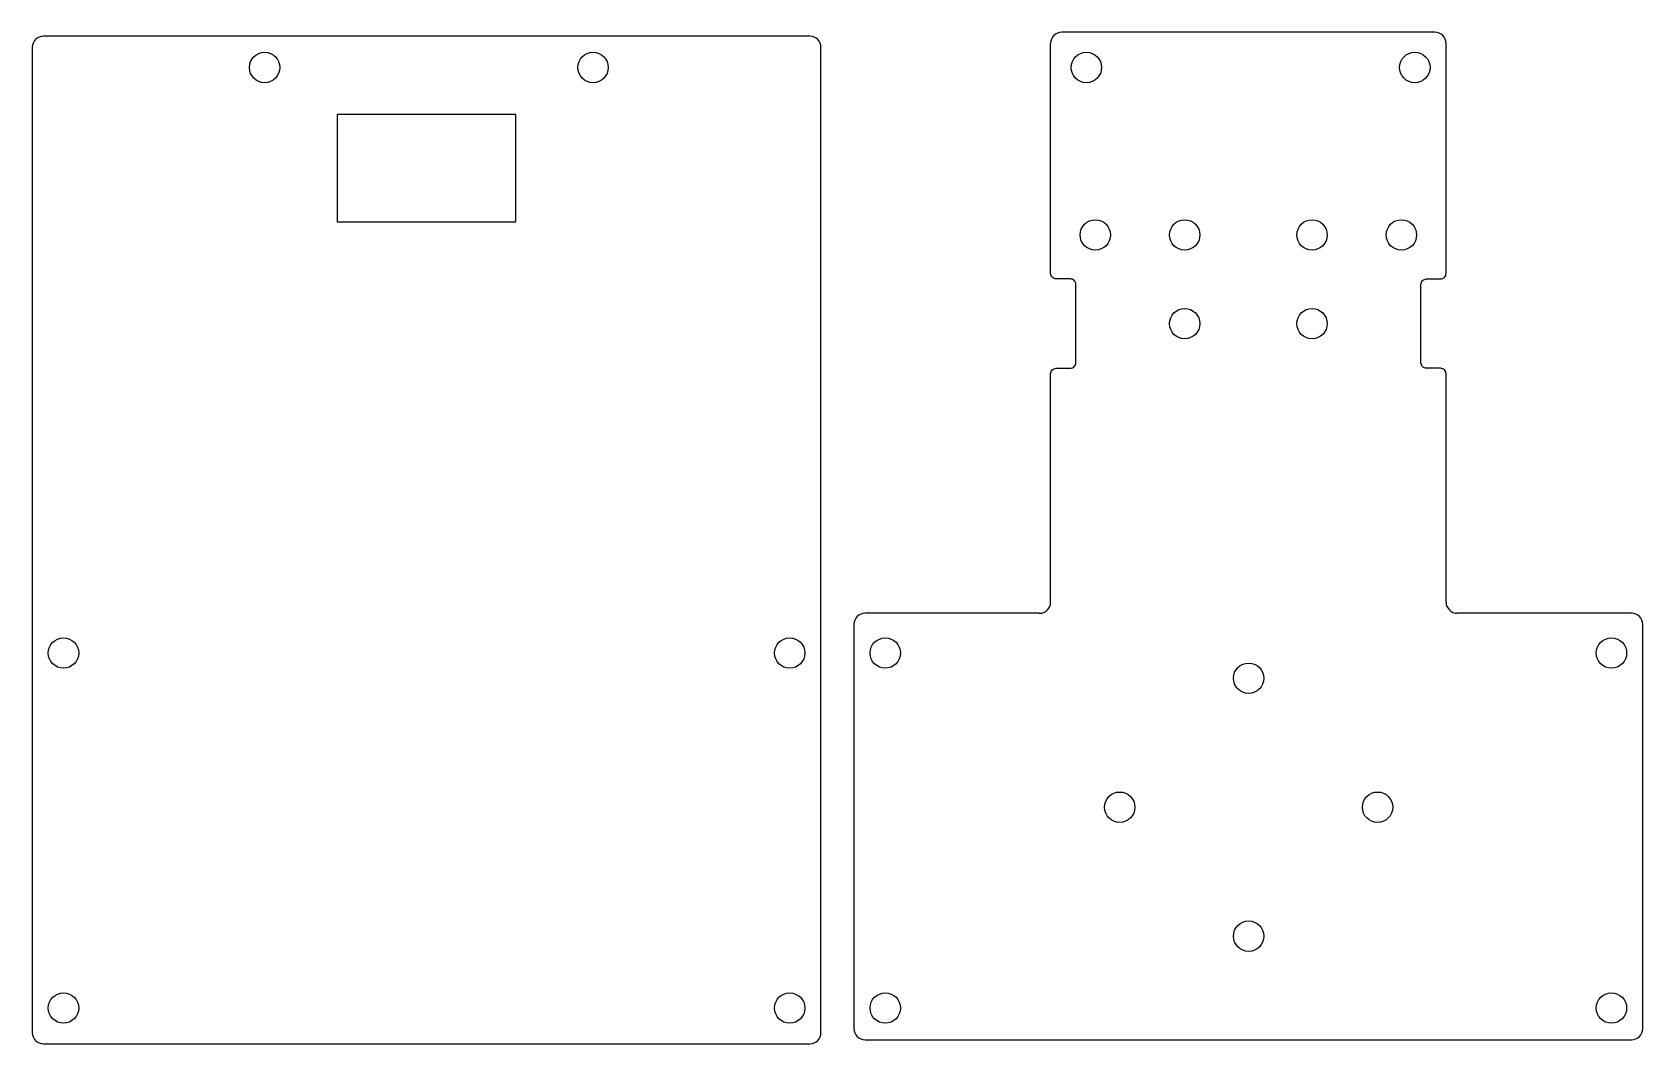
# Model space of a CAD drawing. Header units: inches. Extents: x 0 to 180, y 0 to 113.
import ezdxf

# ---------------------------------------------------------------- set-up
doc = ezdxf.new("R2010")
doc.units = ezdxf.units.IN
doc.header["$MEASUREMENT"] = 0

# ---------------------------------------------------------------- blocks, each defined once
blk = doc.blocks.new('*U2')
blk.add_circle((0, 0), 1.7)
blk = doc.blocks.new('*U3')
at = {"color": 0, "linetype": 'ByBlock', "lineweight": -2, "transparency": 16777216}
blk.add_blockref('*U2', (0, 0), dxfattribs=at)
for p, rotation in [((-14.425, -14.425), 90), ((14.425, -14.425), 270), ((0, -28.85), 180)]:
    blk.add_blockref('*U2', p, dxfattribs=dict(at, rotation=rotation))

msp = doc.modelspace()

# ---------------------------------------------------------------- linework, layer by layer
for p, q in [((156.92, 113.16), (115.18, 113.16)), ((91.93, 46.91), (91.93, 1.7)), ((112.68, 48.16), (93.18, 48.16)), ((178.92, 48.16), (159.42, 48.16)), ((180.17, 1.7), (180.17, 46.91)), ((93.18, 0.45), (178.92, 0.45))]:
    msp.add_line(p, q)
msp.add_lwpolyline([(1.25, 0), (86.99, 0, 0.414214), (88.24, 1.25), (88.24, 111.46, 0.414214), (86.99, 112.71), (1.25, 112.71, 0.414214), (0, 111.46), (0, 1.25, 0.414214)], format="xyb", close=True)
for points in [[(113.93, 49.41), (113.93, 74.94, -0.414214), (114.56, 75.56), (116.12, 75.56, 0.414214), (116.75, 76.19), (116.75, 84.94, 0.414214), (116.12, 85.56), (114.56, 85.56, -0.414214), (113.93, 86.19), (113.93, 111.91)], [(158.17, 49.41), (158.17, 74.94, 0.414214), (157.55, 75.56), (155.98, 75.56, -0.414214), (155.36, 76.19), (155.36, 84.94, -0.414214), (155.98, 85.56), (157.55, 85.56, 0.414214), (158.17, 86.19), (158.17, 111.91)]]:
    msp.add_lwpolyline(points, format="xyb")
msp.add_lwpolyline([(34.12, 91.94), (54.12, 91.94), (54.12, 103.94), (34.12, 103.94)], close=True)
for centre in [(26, 109.21), (62.74, 109.21), (117.93, 109.21), (154.67, 109.21), (118.93, 90.48), (128.93, 90.48), (143.17, 90.48), (153.17, 90.48), (128.93, 80.56), (143.17, 80.56), (3.5, 43.71), (84.74, 43.71), (95.43, 43.71), (176.67, 43.71), (3.5, 4), (84.74, 4), (95.43, 4), (176.67, 4)]:
    msp.add_circle(centre, 1.7)
for centre, start, end in [((115.18, 111.91), 90, 180), ((156.92, 111.91), 0, 90), ((112.68, 49.41), 270, 0), ((159.42, 49.41), 180, 270), ((93.18, 46.91), 90, 180), ((178.92, 46.91), 0, 90), ((93.18, 1.7), 180, 270), ((178.92, 1.7), 270, 0)]:
    msp.add_arc(centre, 1.25, start, end)

# ---------------------------------------------------------------- block references
msp.add_blockref('*U3', (136.08, 40.89))

doc.saveas('drawing.dxf')
